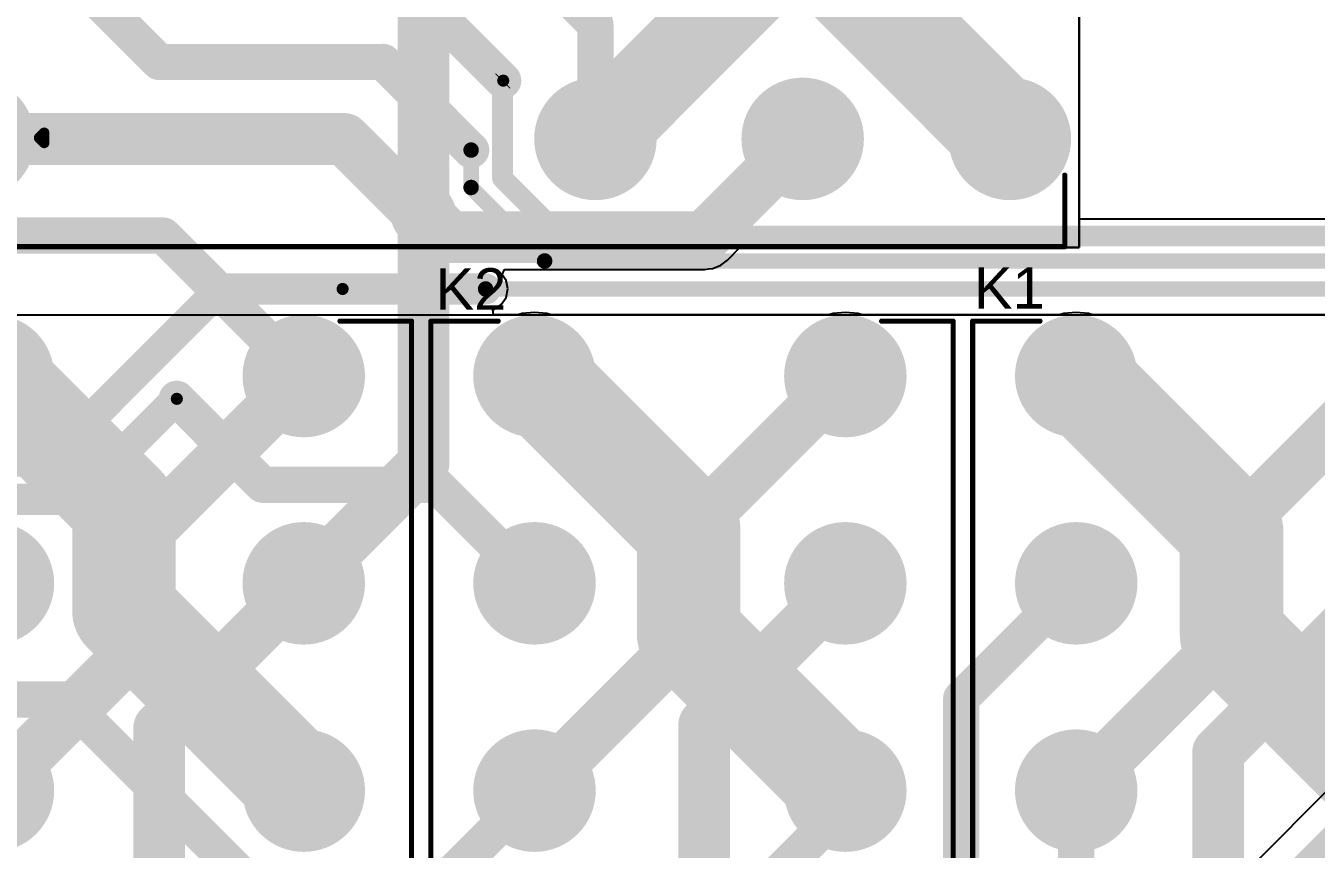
# Model space of a CAD drawing. Header units: millimetres. Extents: x 0 to 214, y 0 to 214.
# Drawn here: x 0.931 to 2.177, y 2.249 to 3.043 of the extents above; entities that cross this region are included whole.
import ezdxf

# ---------------------------------------------------------------- set-up
doc = ezdxf.new("R2010")
doc.units = ezdxf.units.MM
doc.header["$MEASUREMENT"] = 0
for name, color, linetype in [('BottomLayer', 5, 'Continuous'), ('BottomSolder', 6, 'Continuous'), ('MultiLayer', 9, 'Continuous'), ('PadHoleLayer', 156, 'Continuous'), ('TopLayer', 1, 'Continuous'), ('TopOverlay', 2, 'Continuous'), ('TopSolder', 216, 'Continuous'), ('ViaHoleLayer', 16, 'Continuous')]:
    doc.layers.add(name, color=color, linetype=linetype)
doc.styles.add('Arial', font='', dxfattribs={"height": 0.2})
doc.styles.get('Arial').set_extended_font_data('Arial')

# ---------------------------------------------------------------- blocks, each defined once
blk = doc.blocks.new('DIP_8_18')
at = {"layer": 'BottomLayer'}
h = blk.add_hatch(color=5, dxfattribs=at)
edge = h.paths.add_edge_path()
edge.add_arc((-0.15, 0.5), 0.05512, 0, 360)
h = blk.add_hatch(color=5, dxfattribs=at)
edge = h.paths.add_edge_path()
edge.add_arc((0.15, 0.5), 0.05512, 0, 360)
h = blk.add_hatch(color=5, dxfattribs=at)
edge = h.paths.add_edge_path()
edge.add_arc((-0.15, -0.1), 0.05512, 0, 360)
h = blk.add_hatch(color=5, dxfattribs=at)
edge = h.paths.add_edge_path()
edge.add_arc((0.15, -0.1), 0.05512, 0, 360)
h = blk.add_hatch(color=5, dxfattribs=at)
edge = h.paths.add_edge_path()
edge.add_arc((-0.15, -0.3), 0.05512, 0, 360)
h = blk.add_hatch(color=5, dxfattribs=at)
edge = h.paths.add_edge_path()
edge.add_arc((0.15, -0.3), 0.05512, 0, 360)
h = blk.add_hatch(color=5, dxfattribs=at)
edge = h.paths.add_edge_path()
edge.add_arc((-0.15, -0.5), 0.05512, 0, 360)
h = blk.add_hatch(color=5, dxfattribs=at)
edge = h.paths.add_edge_path()
edge.add_arc((0.15, -0.5), 0.05512, 0, 360)
at = {"layer": 'BottomSolder'}
h = blk.add_hatch(color=6, dxfattribs=at)
edge = h.paths.add_edge_path()
edge.add_arc((-0.15, 0.5), 0.05912, 0, 360)
h = blk.add_hatch(color=6, dxfattribs=at)
edge = h.paths.add_edge_path()
edge.add_arc((0.15, 0.5), 0.05912, 0, 360)
h = blk.add_hatch(color=6, dxfattribs=at)
edge = h.paths.add_edge_path()
edge.add_arc((-0.15, -0.1), 0.05912, 0, 360)
h = blk.add_hatch(color=6, dxfattribs=at)
edge = h.paths.add_edge_path()
edge.add_arc((0.15, -0.1), 0.05912, 0, 360)
h = blk.add_hatch(color=6, dxfattribs=at)
edge = h.paths.add_edge_path()
edge.add_arc((-0.15, -0.3), 0.05912, 0, 360)
h = blk.add_hatch(color=6, dxfattribs=at)
edge = h.paths.add_edge_path()
edge.add_arc((0.15, -0.3), 0.05912, 0, 360)
h = blk.add_hatch(color=6, dxfattribs=at)
edge = h.paths.add_edge_path()
edge.add_arc((-0.15, -0.5), 0.05912, 0, 360)
h = blk.add_hatch(color=6, dxfattribs=at)
edge = h.paths.add_edge_path()
edge.add_arc((0.15, -0.5), 0.05912, 0, 360)
at = {"layer": 'MultiLayer'}
h = blk.add_hatch(color=9, dxfattribs=at)
edge = h.paths.add_edge_path()
edge.add_arc((-0.15, 0.5), 0.05512, 0, 360)
h = blk.add_hatch(color=9, dxfattribs=at)
edge = h.paths.add_edge_path()
edge.add_arc((0.15, 0.5), 0.05512, 0, 360)
h = blk.add_hatch(color=9, dxfattribs=at)
edge = h.paths.add_edge_path()
edge.add_arc((-0.15, -0.1), 0.05512, 0, 360)
h = blk.add_hatch(color=9, dxfattribs=at)
edge = h.paths.add_edge_path()
edge.add_arc((0.15, -0.1), 0.05512, 0, 360)
h = blk.add_hatch(color=9, dxfattribs=at)
edge = h.paths.add_edge_path()
edge.add_arc((-0.15, -0.3), 0.05512, 0, 360)
h = blk.add_hatch(color=9, dxfattribs=at)
edge = h.paths.add_edge_path()
edge.add_arc((0.15, -0.3), 0.05512, 0, 360)
h = blk.add_hatch(color=9, dxfattribs=at)
edge = h.paths.add_edge_path()
edge.add_arc((-0.15, -0.5), 0.05512, 0, 360)
h = blk.add_hatch(color=9, dxfattribs=at)
edge = h.paths.add_edge_path()
edge.add_arc((0.15, -0.5), 0.05512, 0, 360)
at = {"layer": 'PadHoleLayer'}
h = blk.add_hatch(color=156, dxfattribs=at)
edge = h.paths.add_edge_path()
edge.add_arc((-0.15, 0.5), 0.0315, 0, 360)
h = blk.add_hatch(color=156, dxfattribs=at)
edge = h.paths.add_edge_path()
edge.add_arc((0.15, 0.5), 0.0315, 0, 360)
h = blk.add_hatch(color=156, dxfattribs=at)
edge = h.paths.add_edge_path()
edge.add_arc((-0.15, -0.1), 0.0315, 0, 360)
h = blk.add_hatch(color=156, dxfattribs=at)
edge = h.paths.add_edge_path()
edge.add_arc((0.15, -0.1), 0.0315, 0, 360)
h = blk.add_hatch(color=156, dxfattribs=at)
edge = h.paths.add_edge_path()
edge.add_arc((-0.15, -0.3), 0.0315, 0, 360)
h = blk.add_hatch(color=156, dxfattribs=at)
edge = h.paths.add_edge_path()
edge.add_arc((0.15, -0.3), 0.0315, 0, 360)
h = blk.add_hatch(color=156, dxfattribs=at)
edge = h.paths.add_edge_path()
edge.add_arc((-0.15, -0.5), 0.0315, 0, 360)
h = blk.add_hatch(color=156, dxfattribs=at)
edge = h.paths.add_edge_path()
edge.add_arc((0.15, -0.5), 0.0315, 0, 360)
at = {"layer": 'TopLayer'}
h = blk.add_hatch(color=1, dxfattribs=at)
edge = h.paths.add_edge_path()
edge.add_arc((-0.15, 0.5), 0.05512, 0, 360)
h = blk.add_hatch(color=1, dxfattribs=at)
edge = h.paths.add_edge_path()
edge.add_arc((0.15, 0.5), 0.05512, 0, 360)
h = blk.add_hatch(color=1, dxfattribs=at)
edge = h.paths.add_edge_path()
edge.add_arc((-0.15, -0.1), 0.05512, 0, 360)
h = blk.add_hatch(color=1, dxfattribs=at)
edge = h.paths.add_edge_path()
edge.add_arc((0.15, -0.1), 0.05512, 0, 360)
h = blk.add_hatch(color=1, dxfattribs=at)
edge = h.paths.add_edge_path()
edge.add_arc((-0.15, -0.3), 0.05512, 0, 360)
h = blk.add_hatch(color=1, dxfattribs=at)
edge = h.paths.add_edge_path()
edge.add_arc((0.15, -0.3), 0.05512, 0, 360)
h = blk.add_hatch(color=1, dxfattribs=at)
edge = h.paths.add_edge_path()
edge.add_arc((-0.15, -0.5), 0.05512, 0, 360)
h = blk.add_hatch(color=1, dxfattribs=at)
edge = h.paths.add_edge_path()
edge.add_arc((0.15, -0.5), 0.05512, 0, 360)
at = {"layer": 'TopSolder'}
h = blk.add_hatch(color=216, dxfattribs=at)
edge = h.paths.add_edge_path()
edge.add_arc((-0.15, 0.5), 0.05912, 0, 360)
h = blk.add_hatch(color=216, dxfattribs=at)
edge = h.paths.add_edge_path()
edge.add_arc((0.15, 0.5), 0.05912, 0, 360)
h = blk.add_hatch(color=216, dxfattribs=at)
edge = h.paths.add_edge_path()
edge.add_arc((-0.15, -0.1), 0.05912, 0, 360)
h = blk.add_hatch(color=216, dxfattribs=at)
edge = h.paths.add_edge_path()
edge.add_arc((0.15, -0.1), 0.05912, 0, 360)
h = blk.add_hatch(color=216, dxfattribs=at)
edge = h.paths.add_edge_path()
edge.add_arc((-0.15, -0.3), 0.05912, 0, 360)
h = blk.add_hatch(color=216, dxfattribs=at)
edge = h.paths.add_edge_path()
edge.add_arc((0.15, -0.3), 0.05912, 0, 360)
h = blk.add_hatch(color=216, dxfattribs=at)
edge = h.paths.add_edge_path()
edge.add_arc((-0.15, -0.5), 0.05912, 0, 360)
h = blk.add_hatch(color=216, dxfattribs=at)
edge = h.paths.add_edge_path()
edge.add_arc((0.15, -0.5), 0.05912, 0, 360)
at = {"layer": 'TopOverlay'}
for points, const_width in [([(-0.254, 0.593), (-0.254, -0.553)], 0.005), ([(-0.254, 0.593), (0.25, 0.593)], 0.005), ([(0.25, 0.593), (0.25, -0.553)], 0.005), ([(-0.157, 0.57), (-0.147, 0.57)], 0.01), ([(-0.157, 0.57), (-0.152, 0.565)], 0.01), ([(-0.147, 0.57), (-0.152, 0.565)], 0.01), ([(-0.219, 0.5), (-0.219, 0.49)], 0.01), ([(-0.219, 0.5), (-0.214, 0.495)], 0.01), ([(-0.214, 0.495), (-0.219, 0.49)], 0.01), ([(-0.081, 0.503), (-0.086, 0.498)], 0.01), ([(-0.086, 0.498), (-0.081, 0.493)], 0.01), ([(-0.081, 0.503), (-0.081, 0.493)], 0.01), ([(-0.149, 0.437), (-0.154, 0.432)], 0.01), ([(-0.154, 0.432), (-0.144, 0.432)], 0.01), ([(-0.149, 0.437), (-0.144, 0.432)], 0.01), ([(-0.254, -0.553), (-0.185, -0.553)], 0.005), ([(0.185, -0.553), (0.25, -0.553)], 0.005)]:
    blk.add_lwpolyline(points, dxfattribs=dict(at, const_width=const_width))
for points, const_width in [([(-0.25525, 0.593, 1), (-0.25275, 0.593, 1)], 0.0025), ([(-0.25525, 0.593, 1), (-0.25275, 0.593, 1)], 0.0025), ([(0.24875, 0.593, 1), (0.25125, 0.593, 1)], 0.0025), ([(0.24875, 0.593, 1), (0.25125, 0.593, 1)], 0.0025), ([(-0.1595, 0.57, 1), (-0.1545, 0.57, 1)], 0.005), ([(-0.1595, 0.57, 1), (-0.1545, 0.57, 1)], 0.005), ([(-0.1495, 0.57, 1), (-0.1445, 0.57, 1)], 0.005), ([(-0.1495, 0.57, 1), (-0.1445, 0.57, 1)], 0.005), ([(-0.1545, 0.565, 1), (-0.1495, 0.565, 1)], 0.005), ([(-0.1545, 0.565, 1), (-0.1495, 0.565, 1)], 0.005), ([(-0.2215, 0.5, 1), (-0.2165, 0.5, 1)], 0.005), ([(-0.2215, 0.5, 1), (-0.2165, 0.5, 1)], 0.005), ([(-0.2165, 0.495, 1), (-0.2115, 0.495, 1)], 0.005), ([(-0.2165, 0.495, 1), (-0.2115, 0.495, 1)], 0.005), ([(-0.0885, 0.498, 1), (-0.0835, 0.498, 1)], 0.005), ([(-0.0885, 0.498, 1), (-0.0835, 0.498, 1)], 0.005), ([(-0.0835, 0.503, 1), (-0.0785, 0.503, 1)], 0.005), ([(-0.0835, 0.503, 1), (-0.0785, 0.503, 1)], 0.005), ([(-0.2215, 0.49, 1), (-0.2165, 0.49, 1)], 0.005), ([(-0.2215, 0.49, 1), (-0.2165, 0.49, 1)], 0.005), ([(-0.0835, 0.493, 1), (-0.0785, 0.493, 1)], 0.005), ([(-0.0835, 0.493, 1), (-0.0785, 0.493, 1)], 0.005), ([(-0.1565, 0.432, 1), (-0.1515, 0.432, 1)], 0.005), ([(-0.1565, 0.432, 1), (-0.1515, 0.432, 1)], 0.005), ([(-0.1515, 0.437, 1), (-0.1465, 0.437, 1)], 0.005), ([(-0.1515, 0.437, 1), (-0.1465, 0.437, 1)], 0.005), ([(-0.1465, 0.432, 1), (-0.1415, 0.432, 1)], 0.005), ([(-0.1465, 0.432, 1), (-0.1415, 0.432, 1)], 0.005), ([(-0.25525, -0.553, 1), (-0.25275, -0.553, 1)], 0.0025), ([(-0.25525, -0.553, 1), (-0.25275, -0.553, 1)], 0.0025), ([(-0.18625, -0.553, 1), (-0.18375, -0.553, 1)], 0.0025), ([(0.18375, -0.553, 1), (0.18625, -0.553, 1)], 0.0025), ([(0.24875, -0.553, 1), (0.25125, -0.553, 1)], 0.0025), ([(0.24875, -0.553, 1), (0.25125, -0.553, 1)], 0.0025)]:
    blk.add_lwpolyline(points, format="xyb", close=True, dxfattribs=dict(at, const_width=const_width))
blk = doc.blocks.new('DIP_8_85')
at = {"layer": 'BottomLayer'}
h = blk.add_hatch(color=5, dxfattribs=at)
edge = h.paths.add_edge_path()
edge.add_arc((-0.15, -0.1), 0.05512, 0, 360)
h = blk.add_hatch(color=5, dxfattribs=at)
edge = h.paths.add_edge_path()
edge.add_arc((0.15, -0.1), 0.05512, 0, 360)
h = blk.add_hatch(color=5, dxfattribs=at)
edge = h.paths.add_edge_path()
edge.add_arc((-0.15, -0.3), 0.05512, 0, 360)
h = blk.add_hatch(color=5, dxfattribs=at)
edge = h.paths.add_edge_path()
edge.add_arc((0.15, -0.3), 0.05512, 0, 360)
h = blk.add_hatch(color=5, dxfattribs=at)
edge = h.paths.add_edge_path()
edge.add_arc((-0.15, -0.5), 0.05512, 0, 360)
h = blk.add_hatch(color=5, dxfattribs=at)
edge = h.paths.add_edge_path()
edge.add_arc((0.15, -0.5), 0.05512, 0, 360)
at = {"layer": 'BottomSolder'}
h = blk.add_hatch(color=6, dxfattribs=at)
edge = h.paths.add_edge_path()
edge.add_arc((-0.15, -0.1), 0.05912, 0, 360)
h = blk.add_hatch(color=6, dxfattribs=at)
edge = h.paths.add_edge_path()
edge.add_arc((0.15, -0.1), 0.05912, 0, 360)
h = blk.add_hatch(color=6, dxfattribs=at)
edge = h.paths.add_edge_path()
edge.add_arc((-0.15, -0.3), 0.05912, 0, 360)
h = blk.add_hatch(color=6, dxfattribs=at)
edge = h.paths.add_edge_path()
edge.add_arc((0.15, -0.3), 0.05912, 0, 360)
h = blk.add_hatch(color=6, dxfattribs=at)
edge = h.paths.add_edge_path()
edge.add_arc((-0.15, -0.5), 0.05912, 0, 360)
h = blk.add_hatch(color=6, dxfattribs=at)
edge = h.paths.add_edge_path()
edge.add_arc((0.15, -0.5), 0.05912, 0, 360)
at = {"layer": 'MultiLayer'}
h = blk.add_hatch(color=9, dxfattribs=at)
edge = h.paths.add_edge_path()
edge.add_arc((-0.15, -0.1), 0.05512, 0, 360)
h = blk.add_hatch(color=9, dxfattribs=at)
edge = h.paths.add_edge_path()
edge.add_arc((0.15, -0.1), 0.05512, 0, 360)
h = blk.add_hatch(color=9, dxfattribs=at)
edge = h.paths.add_edge_path()
edge.add_arc((-0.15, -0.3), 0.05512, 0, 360)
h = blk.add_hatch(color=9, dxfattribs=at)
edge = h.paths.add_edge_path()
edge.add_arc((0.15, -0.3), 0.05512, 0, 360)
h = blk.add_hatch(color=9, dxfattribs=at)
edge = h.paths.add_edge_path()
edge.add_arc((-0.15, -0.5), 0.05512, 0, 360)
h = blk.add_hatch(color=9, dxfattribs=at)
edge = h.paths.add_edge_path()
edge.add_arc((0.15, -0.5), 0.05512, 0, 360)
at = {"layer": 'PadHoleLayer'}
h = blk.add_hatch(color=156, dxfattribs=at)
edge = h.paths.add_edge_path()
edge.add_arc((-0.15, -0.1), 0.0315, 0, 360)
h = blk.add_hatch(color=156, dxfattribs=at)
edge = h.paths.add_edge_path()
edge.add_arc((-0.15, -0.3), 0.0315, 0, 360)
h = blk.add_hatch(color=156, dxfattribs=at)
edge = h.paths.add_edge_path()
edge.add_arc((-0.15, -0.5), 0.0315, 0, 360)
at = {"layer": 'TopLayer'}
h = blk.add_hatch(color=1, dxfattribs=at)
edge = h.paths.add_edge_path()
edge.add_arc((-0.15, -0.1), 0.05512, 0, 360)
h = blk.add_hatch(color=1, dxfattribs=at)
edge = h.paths.add_edge_path()
edge.add_arc((0.15, -0.1), 0.05512, 0, 360)
h = blk.add_hatch(color=1, dxfattribs=at)
edge = h.paths.add_edge_path()
edge.add_arc((-0.15, -0.3), 0.05512, 0, 360)
h = blk.add_hatch(color=1, dxfattribs=at)
edge = h.paths.add_edge_path()
edge.add_arc((0.15, -0.3), 0.05512, 0, 360)
h = blk.add_hatch(color=1, dxfattribs=at)
edge = h.paths.add_edge_path()
edge.add_arc((-0.15, -0.5), 0.05512, 0, 360)
h = blk.add_hatch(color=1, dxfattribs=at)
edge = h.paths.add_edge_path()
edge.add_arc((0.15, -0.5), 0.05512, 0, 360)
at = {"layer": 'TopSolder'}
h = blk.add_hatch(color=216, dxfattribs=at)
edge = h.paths.add_edge_path()
edge.add_arc((-0.15, -0.1), 0.05912, 0, 360)
h = blk.add_hatch(color=216, dxfattribs=at)
edge = h.paths.add_edge_path()
edge.add_arc((0.15, -0.1), 0.05912, 0, 360)
h = blk.add_hatch(color=216, dxfattribs=at)
edge = h.paths.add_edge_path()
edge.add_arc((-0.15, -0.3), 0.05912, 0, 360)
h = blk.add_hatch(color=216, dxfattribs=at)
edge = h.paths.add_edge_path()
edge.add_arc((0.15, -0.3), 0.05912, 0, 360)
h = blk.add_hatch(color=216, dxfattribs=at)
edge = h.paths.add_edge_path()
edge.add_arc((-0.15, -0.5), 0.05912, 0, 360)
h = blk.add_hatch(color=216, dxfattribs=at)
edge = h.paths.add_edge_path()
edge.add_arc((0.15, -0.5), 0.05912, 0, 360)
at = {"layer": 'TopOverlay', "const_width": 0.005}
for points in [[(-0.254, 0.593), (-0.254, -0.553)], [(-0.185, -0.553), (-0.254, -0.553)]]:
    blk.add_lwpolyline(points, dxfattribs=at)
at = {"layer": 'TopOverlay', "const_width": 0.0025}
for points in [[(-0.25525, -0.553, 1), (-0.25275, -0.553, 1)], [(-0.25525, -0.553, 1), (-0.25275, -0.553, 1)], [(-0.18625, -0.553, 1), (-0.18375, -0.553, 1)]]:
    blk.add_lwpolyline(points, format="xyb", close=True, dxfattribs=at)
blk = doc.blocks.new('DIP_8_86')
at = {"layer": 'BottomLayer'}
h = blk.add_hatch(color=5, dxfattribs=at)
edge = h.paths.add_edge_path()
edge.add_arc((-0.15, -0.1), 0.05512, 0, 360)
h = blk.add_hatch(color=5, dxfattribs=at)
edge = h.paths.add_edge_path()
edge.add_arc((0.15, -0.1), 0.05512, 0, 360)
h = blk.add_hatch(color=5, dxfattribs=at)
edge = h.paths.add_edge_path()
edge.add_arc((-0.15, -0.3), 0.05512, 0, 360)
h = blk.add_hatch(color=5, dxfattribs=at)
edge = h.paths.add_edge_path()
edge.add_arc((0.15, -0.3), 0.05512, 0, 360)
h = blk.add_hatch(color=5, dxfattribs=at)
edge = h.paths.add_edge_path()
edge.add_arc((-0.15, -0.5), 0.05512, 0, 360)
h = blk.add_hatch(color=5, dxfattribs=at)
edge = h.paths.add_edge_path()
edge.add_arc((0.15, -0.5), 0.05512, 0, 360)
at = {"layer": 'BottomSolder'}
h = blk.add_hatch(color=6, dxfattribs=at)
edge = h.paths.add_edge_path()
edge.add_arc((-0.15, -0.1), 0.05912, 0, 360)
h = blk.add_hatch(color=6, dxfattribs=at)
edge = h.paths.add_edge_path()
edge.add_arc((0.15, -0.1), 0.05912, 0, 360)
h = blk.add_hatch(color=6, dxfattribs=at)
edge = h.paths.add_edge_path()
edge.add_arc((-0.15, -0.3), 0.05912, 0, 360)
h = blk.add_hatch(color=6, dxfattribs=at)
edge = h.paths.add_edge_path()
edge.add_arc((0.15, -0.3), 0.05912, 0, 360)
h = blk.add_hatch(color=6, dxfattribs=at)
edge = h.paths.add_edge_path()
edge.add_arc((-0.15, -0.5), 0.05912, 0, 360)
h = blk.add_hatch(color=6, dxfattribs=at)
edge = h.paths.add_edge_path()
edge.add_arc((0.15, -0.5), 0.05912, 0, 360)
at = {"layer": 'MultiLayer'}
h = blk.add_hatch(color=9, dxfattribs=at)
edge = h.paths.add_edge_path()
edge.add_arc((-0.15, -0.1), 0.05512, 0, 360)
h = blk.add_hatch(color=9, dxfattribs=at)
edge = h.paths.add_edge_path()
edge.add_arc((0.15, -0.1), 0.05512, 0, 360)
h = blk.add_hatch(color=9, dxfattribs=at)
edge = h.paths.add_edge_path()
edge.add_arc((-0.15, -0.3), 0.05512, 0, 360)
h = blk.add_hatch(color=9, dxfattribs=at)
edge = h.paths.add_edge_path()
edge.add_arc((0.15, -0.3), 0.05512, 0, 360)
h = blk.add_hatch(color=9, dxfattribs=at)
edge = h.paths.add_edge_path()
edge.add_arc((-0.15, -0.5), 0.05512, 0, 360)
h = blk.add_hatch(color=9, dxfattribs=at)
edge = h.paths.add_edge_path()
edge.add_arc((0.15, -0.5), 0.05512, 0, 360)
at = {"layer": 'PadHoleLayer'}
h = blk.add_hatch(color=156, dxfattribs=at)
edge = h.paths.add_edge_path()
edge.add_arc((-0.15, -0.1), 0.0315, 0, 360)
h = blk.add_hatch(color=156, dxfattribs=at)
edge = h.paths.add_edge_path()
edge.add_arc((0.15, -0.1), 0.0315, 0, 360)
h = blk.add_hatch(color=156, dxfattribs=at)
edge = h.paths.add_edge_path()
edge.add_arc((-0.15, -0.3), 0.0315, 0, 360)
h = blk.add_hatch(color=156, dxfattribs=at)
edge = h.paths.add_edge_path()
edge.add_arc((0.15, -0.3), 0.0315, 0, 360)
h = blk.add_hatch(color=156, dxfattribs=at)
edge = h.paths.add_edge_path()
edge.add_arc((-0.15, -0.5), 0.0315, 0, 360)
h = blk.add_hatch(color=156, dxfattribs=at)
edge = h.paths.add_edge_path()
edge.add_arc((0.15, -0.5), 0.0315, 0, 360)
at = {"layer": 'TopLayer'}
h = blk.add_hatch(color=1, dxfattribs=at)
edge = h.paths.add_edge_path()
edge.add_arc((-0.15, -0.1), 0.05512, 0, 360)
h = blk.add_hatch(color=1, dxfattribs=at)
edge = h.paths.add_edge_path()
edge.add_arc((0.15, -0.1), 0.05512, 0, 360)
h = blk.add_hatch(color=1, dxfattribs=at)
edge = h.paths.add_edge_path()
edge.add_arc((-0.15, -0.3), 0.05512, 0, 360)
h = blk.add_hatch(color=1, dxfattribs=at)
edge = h.paths.add_edge_path()
edge.add_arc((0.15, -0.3), 0.05512, 0, 360)
h = blk.add_hatch(color=1, dxfattribs=at)
edge = h.paths.add_edge_path()
edge.add_arc((-0.15, -0.5), 0.05512, 0, 360)
h = blk.add_hatch(color=1, dxfattribs=at)
edge = h.paths.add_edge_path()
edge.add_arc((0.15, -0.5), 0.05512, 0, 360)
at = {"layer": 'TopSolder'}
h = blk.add_hatch(color=216, dxfattribs=at)
edge = h.paths.add_edge_path()
edge.add_arc((-0.15, -0.1), 0.05912, 0, 360)
h = blk.add_hatch(color=216, dxfattribs=at)
edge = h.paths.add_edge_path()
edge.add_arc((0.15, -0.1), 0.05912, 0, 360)
h = blk.add_hatch(color=216, dxfattribs=at)
edge = h.paths.add_edge_path()
edge.add_arc((-0.15, -0.3), 0.05912, 0, 360)
h = blk.add_hatch(color=216, dxfattribs=at)
edge = h.paths.add_edge_path()
edge.add_arc((0.15, -0.3), 0.05912, 0, 360)
h = blk.add_hatch(color=216, dxfattribs=at)
edge = h.paths.add_edge_path()
edge.add_arc((-0.15, -0.5), 0.05912, 0, 360)
h = blk.add_hatch(color=216, dxfattribs=at)
edge = h.paths.add_edge_path()
edge.add_arc((0.15, -0.5), 0.05912, 0, 360)
at = {"layer": 'TopOverlay', "const_width": 0.005}
for points in [[(-0.254, 0.593), (-0.254, -0.553)], [(0.25, 0.593), (0.25, -0.553)], [(-0.185, -0.553), (-0.254, -0.553)], [(0.25, -0.553), (0.185, -0.553)]]:
    blk.add_lwpolyline(points, dxfattribs=at)
at = {"layer": 'TopOverlay', "const_width": 0.0025}
for points in [[(-0.25525, -0.553, 1), (-0.25275, -0.553, 1)], [(-0.25525, -0.553, 1), (-0.25275, -0.553, 1)], [(-0.18625, -0.553, 1), (-0.18375, -0.553, 1)], [(0.18375, -0.553, 1), (0.18625, -0.553, 1)], [(0.24875, -0.553, 1), (0.25125, -0.553, 1)], [(0.24875, -0.553, 1), (0.25125, -0.553, 1)]]:
    blk.add_lwpolyline(points, format="xyb", close=True, dxfattribs=at)
blk = doc.blocks.new('DIP_8_87')
at = {"layer": 'BottomLayer'}
h = blk.add_hatch(color=5, dxfattribs=at)
edge = h.paths.add_edge_path()
edge.add_arc((0.15, -0.1), 0.05512, 0, 360)
h = blk.add_hatch(color=5, dxfattribs=at)
edge = h.paths.add_edge_path()
edge.add_arc((0.15, -0.3), 0.05512, 0, 360)
h = blk.add_hatch(color=5, dxfattribs=at)
edge = h.paths.add_edge_path()
edge.add_arc((0.15, -0.5), 0.05512, 0, 360)
at = {"layer": 'BottomSolder'}
h = blk.add_hatch(color=6, dxfattribs=at)
edge = h.paths.add_edge_path()
edge.add_arc((0.15, -0.1), 0.05912, 0, 360)
h = blk.add_hatch(color=6, dxfattribs=at)
edge = h.paths.add_edge_path()
edge.add_arc((0.15, -0.3), 0.05912, 0, 360)
h = blk.add_hatch(color=6, dxfattribs=at)
edge = h.paths.add_edge_path()
edge.add_arc((0.15, -0.5), 0.05912, 0, 360)
at = {"layer": 'MultiLayer'}
h = blk.add_hatch(color=9, dxfattribs=at)
edge = h.paths.add_edge_path()
edge.add_arc((0.15, -0.1), 0.05512, 0, 360)
h = blk.add_hatch(color=9, dxfattribs=at)
edge = h.paths.add_edge_path()
edge.add_arc((0.15, -0.3), 0.05512, 0, 360)
h = blk.add_hatch(color=9, dxfattribs=at)
edge = h.paths.add_edge_path()
edge.add_arc((0.15, -0.5), 0.05512, 0, 360)
at = {"layer": 'PadHoleLayer'}
h = blk.add_hatch(color=156, dxfattribs=at)
edge = h.paths.add_edge_path()
edge.add_arc((0.15, -0.1), 0.0315, 0, 360)
h = blk.add_hatch(color=156, dxfattribs=at)
edge = h.paths.add_edge_path()
edge.add_arc((0.15, -0.3), 0.0315, 0, 360)
h = blk.add_hatch(color=156, dxfattribs=at)
edge = h.paths.add_edge_path()
edge.add_arc((0.15, -0.5), 0.0315, 0, 360)
at = {"layer": 'TopLayer'}
h = blk.add_hatch(color=1, dxfattribs=at)
edge = h.paths.add_edge_path()
edge.add_arc((0.15, -0.1), 0.05512, 0, 360)
h = blk.add_hatch(color=1, dxfattribs=at)
edge = h.paths.add_edge_path()
edge.add_arc((0.15, -0.3), 0.05512, 0, 360)
h = blk.add_hatch(color=1, dxfattribs=at)
edge = h.paths.add_edge_path()
edge.add_arc((0.15, -0.5), 0.05512, 0, 360)
at = {"layer": 'TopSolder'}
h = blk.add_hatch(color=216, dxfattribs=at)
edge = h.paths.add_edge_path()
edge.add_arc((0.15, -0.1), 0.05912, 0, 360)
h = blk.add_hatch(color=216, dxfattribs=at)
edge = h.paths.add_edge_path()
edge.add_arc((0.15, -0.3), 0.05912, 0, 360)
h = blk.add_hatch(color=216, dxfattribs=at)
edge = h.paths.add_edge_path()
edge.add_arc((0.15, -0.5), 0.05912, 0, 360)
at = {"layer": 'TopOverlay', "const_width": 0.005}
for points in [[(0.25, 0.593), (0.25, -0.553)], [(0.25, -0.553), (0.185, -0.553)]]:
    blk.add_lwpolyline(points, dxfattribs=at)
at = {"layer": 'TopOverlay', "const_width": 0.0025}
for points in [[(0.18375, -0.553, 1), (0.18625, -0.553, 1)], [(0.24875, -0.553, 1), (0.25125, -0.553, 1)], [(0.24875, -0.553, 1), (0.25125, -0.553, 1)]]:
    blk.add_lwpolyline(points, format="xyb", close=True, dxfattribs=at)

msp = doc.modelspace()

# ---------------------------------------------------------------- hatches: boundary and pattern name
at = {"layer": 'BottomLayer'}
h = msp.add_hatch(color=5, dxfattribs=at)
edge = h.paths.add_edge_path()
edge.add_arc((1.392, 2.99), 0.0118, 0, 360)
h = msp.add_hatch(color=5, dxfattribs=at)
edge = h.paths.add_edge_path()
edge.add_arc((1.361, 2.923), 0.0118, 0, 360)
h = msp.add_hatch(color=5, dxfattribs=at)
edge = h.paths.add_edge_path()
edge.add_arc((1.315, 2.861), 0.0315, 0, 360)
h = msp.add_hatch(color=5, dxfattribs=at)
edge = h.paths.add_edge_path()
edge.add_arc((1.237, 2.789), 0.0118, 0, 360)
h = msp.add_hatch(color=5, dxfattribs=at)
edge = h.paths.add_edge_path()
edge.add_arc((1.375, 2.789), 0.0118, 0, 360)
h = msp.add_hatch(color=5, dxfattribs=at)
edge = h.paths.add_edge_path()
edge.add_arc((1.077, 2.683), 0.0118, 0, 360)
at = {"layer": 'BottomSolder'}
h = msp.add_hatch(color=6, dxfattribs=at)
edge = h.paths.add_edge_path()
edge.add_arc((1.392, 2.99), 0.00591, 0, 360)
h = msp.add_hatch(color=6, dxfattribs=at)
edge = h.paths.add_edge_path()
edge.add_arc((1.361, 2.923), 0.00591, 0, 360)
h = msp.add_hatch(color=6, dxfattribs=at)
edge = h.paths.add_edge_path()
edge.add_arc((1.315, 2.861), 0.0157, 0, 360)
h = msp.add_hatch(color=6, dxfattribs=at)
edge = h.paths.add_edge_path()
edge.add_arc((1.237, 2.789), 0.00591, 0, 360)
h = msp.add_hatch(color=6, dxfattribs=at)
edge = h.paths.add_edge_path()
edge.add_arc((1.375, 2.789), 0.00591, 0, 360)
h = msp.add_hatch(color=6, dxfattribs=at)
edge = h.paths.add_edge_path()
edge.add_arc((1.077, 2.683), 0.00591, 0, 360)
at = {"layer": 'TopLayer'}
h = msp.add_hatch(color=1, dxfattribs=at)
edge = h.paths.add_edge_path()
edge.add_arc((1.392, 2.99), 0.0118, 0, 360)
h = msp.add_hatch(color=1, dxfattribs=at)
edge = h.paths.add_edge_path()
edge.add_arc((1.361, 2.923), 0.0118, 0, 360)
h = msp.add_hatch(color=1, dxfattribs=at)
edge = h.paths.add_edge_path()
edge.add_arc((1.315, 2.861), 0.0315, 0, 360)
h = msp.add_hatch(color=1, dxfattribs=at)
edge = h.paths.add_edge_path()
edge.add_arc((1.237, 2.789), 0.0118, 0, 360)
h = msp.add_hatch(color=1, dxfattribs=at)
edge = h.paths.add_edge_path()
edge.add_arc((1.375, 2.789), 0.0118, 0, 360)
h = msp.add_hatch(color=1, dxfattribs=at)
edge = h.paths.add_edge_path()
edge.add_arc((1.077, 2.683), 0.0118, 0, 360)
at = {"layer": 'TopSolder'}
h = msp.add_hatch(color=216, dxfattribs=at)
edge = h.paths.add_edge_path()
edge.add_arc((1.392, 2.99), 0.00591, 0, 360)
h = msp.add_hatch(color=216, dxfattribs=at)
edge = h.paths.add_edge_path()
edge.add_arc((1.361, 2.923), 0.00591, 0, 360)
h = msp.add_hatch(color=216, dxfattribs=at)
edge = h.paths.add_edge_path()
edge.add_arc((1.315, 2.861), 0.0157, 0, 360)
h = msp.add_hatch(color=216, dxfattribs=at)
edge = h.paths.add_edge_path()
edge.add_arc((1.237, 2.789), 0.00591, 0, 360)
h = msp.add_hatch(color=216, dxfattribs=at)
edge = h.paths.add_edge_path()
edge.add_arc((1.375, 2.789), 0.00591, 0, 360)
h = msp.add_hatch(color=216, dxfattribs=at)
edge = h.paths.add_edge_path()
edge.add_arc((1.077, 2.683), 0.00591, 0, 360)
at = {"layer": 'ViaHoleLayer'}
h = msp.add_hatch(color=16, dxfattribs=at)
edge = h.paths.add_edge_path()
edge.add_arc((1.392, 2.99), 0.00591, 0, 360)
h = msp.add_hatch(color=16, dxfattribs=at)
edge = h.paths.add_edge_path()
edge.add_arc((1.361, 2.923), 0.00591, 0, 360)
h = msp.add_hatch(color=16, dxfattribs=at)
edge = h.paths.add_edge_path()
edge.add_arc((1.315, 2.861), 0.0157, 0, 360)
h = msp.add_hatch(color=16, dxfattribs=at)
edge = h.paths.add_edge_path()
edge.add_arc((1.237, 2.789), 0.00591, 0, 360)
h = msp.add_hatch(color=16, dxfattribs=at)
edge = h.paths.add_edge_path()
edge.add_arc((1.375, 2.789), 0.00591, 0, 360)
h = msp.add_hatch(color=16, dxfattribs=at)
edge = h.paths.add_edge_path()
edge.add_arc((1.077, 2.683), 0.00591, 0, 360)

# ---------------------------------------------------------------- linework, layer by layer
at = {"layer": 'BottomLayer'}
for p, q in [((1.948, 3.859), (1.948, 2.829)), ((1.948, 2.8563), (1.948, 3.8497)), ((2.5912, 2.8563), (1.948, 2.8563)), ((1.948, 2.829), (0.78, 2.829)), ((0.792, 2.764), (2.344, 2.764))]:
    msp.add_line(p, q, dxfattribs=at)
for points, const_width in [([(1.209, 3.316), (1.481, 3.044)], 0.035), ([(1.481, 2.9337), (1.6402, 3.093)], 0.085), ([(1.315, 2.861), (1.315, 3.091)], 0.05), ([(1.481, 2.9337), (1.481, 3.044)], 0.035), ([(1.3913, 2.9893), (1.392, 2.99)], 0.02), ([(1.3913, 2.8959), (1.3913, 2.9893)], 0.02), ([(1.361, 2.8869), (1.361, 2.923)], 0.015), ([(1.3913, 2.8959), (1.4472, 2.84)], 0.02), ([(1.361, 2.8869), (1.4319, 2.816)], 0.015), ([(1.315, 2.6205), (1.315, 2.861)], 0.05), ([(1.4472, 2.84), (2.598, 2.84)], 0.02), ([(1.4319, 2.816), (2.613, 2.816)], 0.015), ([(0.953, 2.623), (1.119, 2.789)], 0.03), ([(1.119, 2.789), (1.237, 2.789)], 0.03), ([(1.375, 2.789), (2.6167, 2.789)], 0.015), ([(1.049, 2.5545), (1.1995, 2.705)], 0.05), ([(1.571, 2.5537), (1.7223, 2.705)], 0.05), ([(2.108, 2.568), (2.245, 2.705)], 0.05), ([(0.98, 2.586), (1.077, 2.683)], 0.03), ([(1.1995, 2.505), (1.315, 2.6205)], 0.05), ([(0.86, 2.623), (0.953, 2.623)], 0.03), ([(0.788, 2.586), (0.98, 2.586)], 0.03), ([(2.108, 2.468), (2.108, 2.568)], 0.05), ([(1.049, 2.4545), (1.049, 2.5545)], 0.05), ([(1.571, 2.4537), (1.571, 2.5537)], 0.05), ([(1.06, 2.3655), (1.1995, 2.505)], 0.05), ([(1.586, 2.3687), (1.7223, 2.505)], 0.05), ([(2.082, 2.342), (2.245, 2.505)], 0.05), ([(1.945, 2.305), (2.108, 2.468)], 0.05), ([(0.8995, 2.305), (1.049, 2.4545)], 0.05), ([(1.4223, 2.305), (1.571, 2.4537)], 0.05), ([(1.586, 2.217), (1.586, 2.3687)], 0.05), ([(1.06, 2.208), (1.06, 2.3655)], 0.05), ([(2.082, 2.213), (2.082, 2.342)], 0.05)]:
    msp.add_lwpolyline(points, dxfattribs=dict(at, const_width=const_width))
for points, const_width in [([(1.4723, 3.044, 1), (1.4897, 3.044, 1)], 0.0175), ([(1.4723, 3.044, 1), (1.4897, 3.044, 1)], 0.0175), ([(1.3863, 2.9893, 1), (1.3963, 2.9893, 1)], 0.01), ([(1.3863, 2.9893, 1), (1.3963, 2.9893, 1)], 0.01), ([(1.387, 2.99, 1), (1.397, 2.99, 1)], 0.01), ([(1.4598, 2.9337, 1), (1.5023, 2.9337, 1)], 0.0425), ([(1.4723, 2.9337, 1), (1.4897, 2.9337, 1)], 0.0175), ([(1.3573, 2.923, 1), (1.3647, 2.923, 1)], 0.0075), ([(1.3863, 2.8959, 1), (1.3963, 2.8959, 1)], 0.01), ([(1.3863, 2.8959, 1), (1.3963, 2.8959, 1)], 0.01), ([(1.3573, 2.8869, 1), (1.3647, 2.8869, 1)], 0.0075), ([(1.3573, 2.8869, 1), (1.3647, 2.8869, 1)], 0.0075), ([(1.3025, 2.861, 1), (1.3275, 2.861, 1)], 0.025), ([(1.3025, 2.861, 1), (1.3275, 2.861, 1)], 0.025), ([(1.4422, 2.84, 1), (1.4522, 2.84, 1)], 0.01), ([(1.4422, 2.84, 1), (1.4522, 2.84, 1)], 0.01), ([(1.4282, 2.816, 1), (1.4357, 2.816, 1)], 0.0075), ([(1.4282, 2.816, 1), (1.4357, 2.816, 1)], 0.0075), ([(1.1115, 2.789, 1), (1.1265, 2.789, 1)], 0.015), ([(1.1115, 2.789, 1), (1.1265, 2.789, 1)], 0.015), ([(1.2295, 2.789, 1), (1.2445, 2.789, 1)], 0.015), ([(1.3713, 2.789, 1), (1.3787, 2.789, 1)], 0.0075), ([(1.187, 2.705, 1), (1.212, 2.705, 1)], 0.025), ([(1.7098, 2.705, 1), (1.7348, 2.705, 1)], 0.025), ([(1.0695, 2.683, 1), (1.0845, 2.683, 1)], 0.015), ([(1.3025, 2.6205, 1), (1.3275, 2.6205, 1)], 0.025), ([(1.3025, 2.6205, 1), (1.3275, 2.6205, 1)], 0.025), ([(0.9455, 2.623, 1), (0.9605, 2.623, 1)], 0.015), ([(0.9455, 2.623, 1), (0.9605, 2.623, 1)], 0.015), ([(0.9725, 2.586, 1), (0.9875, 2.586, 1)], 0.015), ([(0.9725, 2.586, 1), (0.9875, 2.586, 1)], 0.015), ([(2.0955, 2.568, 1), (2.1205, 2.568, 1)], 0.025), ([(2.0955, 2.568, 1), (2.1205, 2.568, 1)], 0.025), ([(1.0365, 2.5545, 1), (1.0615, 2.5545, 1)], 0.025), ([(1.0365, 2.5545, 1), (1.0615, 2.5545, 1)], 0.025), ([(1.5585, 2.5537, 1), (1.5835, 2.5537, 1)], 0.025), ([(1.5585, 2.5537, 1), (1.5835, 2.5537, 1)], 0.025), ([(1.187, 2.505, 1), (1.212, 2.505, 1)], 0.025), ([(1.187, 2.505, 1), (1.212, 2.505, 1)], 0.025), ([(1.7098, 2.505, 1), (1.7348, 2.505, 1)], 0.025), ([(2.0955, 2.468, 1), (2.1205, 2.468, 1)], 0.025), ([(2.0955, 2.468, 1), (2.1205, 2.468, 1)], 0.025), ([(1.0365, 2.4545, 1), (1.0615, 2.4545, 1)], 0.025), ([(1.0365, 2.4545, 1), (1.0615, 2.4545, 1)], 0.025), ([(1.5585, 2.4537, 1), (1.5835, 2.4537, 1)], 0.025), ([(1.5585, 2.4537, 1), (1.5835, 2.4537, 1)], 0.025), ([(1.5735, 2.3687, 1), (1.5985, 2.3687, 1)], 0.025), ([(1.5735, 2.3687, 1), (1.5985, 2.3687, 1)], 0.025), ([(1.0475, 2.3655, 1), (1.0725, 2.3655, 1)], 0.025), ([(1.0475, 2.3655, 1), (1.0725, 2.3655, 1)], 0.025), ([(2.0695, 2.342, 1), (2.0945, 2.342, 1)], 0.025), ([(2.0695, 2.342, 1), (2.0945, 2.342, 1)], 0.025), ([(1.4098, 2.305, 1), (1.4347, 2.305, 1)], 0.025), ([(1.9325, 2.305, 1), (1.9575, 2.305, 1)], 0.025)]:
    msp.add_lwpolyline(points, format="xyb", close=True, dxfattribs=dict(at, const_width=const_width))
at = {"layer": 'BottomSolder'}
msp.add_line((0.0145, 0.1343), (214.0602, 213.9865), dxfattribs=at)
at = {"layer": 'TopLayer'}
for p, q in [((1.948, 3.859), (1.948, 2.829)), ((1.948, 2.829), (1.948, 3.859)), ((1.948, 2.829), (0.78, 2.829)), ((1.6084, 2.8169), (1.6205, 2.829)), ((1.6205, 2.829), (1.948, 2.829)), ((1.6019, 2.8119), (1.6084, 2.8169)), ((1.3911, 2.8027), (1.3931, 2.8077)), ((1.3948, 2.7972), (1.3911, 2.8027)), ((1.3931, 2.8077), (1.5862, 2.8077)), ((1.5862, 2.8077), (1.5903, 2.8083)), ((1.5862, 2.8077), (1.5862, 2.8077)), ((1.5903, 2.8083), (1.5943, 2.8088)), ((1.5943, 2.8088), (1.6019, 2.8119)), ((1.3964, 2.789), (1.3948, 2.7972)), ((1.3901, 2.7739), (1.3948, 2.7808)), ((1.3948, 2.7808), (1.3964, 2.789)), ((1.3821, 2.769), (1.3832, 2.7692)), ((1.3826, 2.764), (1.3821, 2.769)), ((1.3832, 2.7692), (1.3901, 2.7739)), ((1.4103, 2.7652), (1.4062, 2.764)), ((1.4223, 2.7664), (1.4103, 2.7652)), ((1.4342, 2.7652), (1.4223, 2.7664)), ((1.4383, 2.764), (1.4342, 2.7652)), ((1.7103, 2.7652), (1.7062, 2.764)), ((1.7223, 2.7664), (1.7103, 2.7652)), ((1.7342, 2.7652), (1.7223, 2.7664)), ((1.7383, 2.764), (1.7342, 2.7652)), ((1.933, 2.7652), (1.929, 2.764)), ((1.945, 2.7664), (1.933, 2.7652)), ((1.957, 2.7652), (1.945, 2.7664)), ((1.961, 2.764), (1.957, 2.7652)), ((0.792, 2.764), (2.344, 2.764)), ((1.4062, 2.764), (1.3826, 2.764)), ((1.7062, 2.764), (1.4383, 2.764)), ((1.929, 2.764), (1.7383, 2.764)), ((2.229, 2.764), (1.961, 2.764))]:
    msp.add_line(p, q, dxfattribs=at)
for points, const_width in [([(0.926, 3.142), (1.06, 3.008)], 0.035), ([(1.7188, 3.096), (1.881, 2.9337)], 0.1), ([(1.288, 3.094), (1.392, 2.99)], 0.035), ([(1.06, 3.008), (1.276, 3.008)], 0.035), ([(1.276, 3.008), (1.361, 2.923)], 0.035), ([(0.881, 2.9337), (1.2387, 2.9337)], 0.05), ([(1.2387, 2.9337), (1.3115, 2.861)], 0.05), ([(1.5862, 2.839), (1.681, 2.9337)], 0.05), ([(1.315, 2.861), (1.3185, 2.861)], 0.05), ([(1.3185, 2.861), (1.3405, 2.839)], 0.05), ([(0.8285, 2.8405), (1.064, 2.8405)], 0.035), ([(1.064, 2.8405), (1.1995, 2.705)], 0.035), ([(1.3405, 2.839), (1.5862, 2.839)], 0.05), ([(1.237, 2.789), (1.375, 2.789)], 0.03), ([(0.8995, 2.705), (1.026, 2.5785)], 0.1), ([(1.4223, 2.705), (1.571, 2.5562)], 0.1), ([(1.945, 2.705), (2.095, 2.555)], 0.1), ([(1.1995, 2.705), (1.205, 2.7105)], 0.025), ([(1.077, 2.683), (1.16, 2.6)], 0.035), ([(1.026, 2.4785), (1.026, 2.5785)], 0.1), ([(1.16, 2.6), (1.3273, 2.6)], 0.035), ([(1.3273, 2.6), (1.4223, 2.505)], 0.035), ([(1.571, 2.4562), (1.571, 2.5562)], 0.1), ([(2.095, 2.455), (2.095, 2.555)], 0.1), ([(1.026, 2.4785), (1.1995, 2.305)], 0.1), ([(1.834, 2.394), (1.945, 2.505)], 0.035), ([(1.571, 2.4562), (1.7223, 2.305)], 0.1), ([(2.095, 2.455), (2.245, 2.305)], 0.1), ([(0.813, 2.393), (0.97, 2.393)], 0.035), ([(0.97, 2.393), (1.149, 2.214)], 0.035), ([(1.834, 2.22), (1.834, 2.394)], 0.035), ([(1.3313, 2.214), (1.4223, 2.305)], 0.035), ([(1.7223, 2.2902), (1.7223, 2.305)], 0.025), ([(1.8743, 1.9343), (2.245, 2.305)], 0.035), ([(1.945, 2.189), (1.945, 2.305)], 0.035), ([(1.577, 2.145), (1.7223, 2.2902)], 0.035)]:
    msp.add_lwpolyline(points, dxfattribs=dict(at, const_width=const_width))
for points, const_width in [([(1.0513, 3.008, 1), (1.0688, 3.008, 1)], 0.0175), ([(1.0513, 3.008, 1), (1.0688, 3.008, 1)], 0.0175), ([(1.2672, 3.008, 1), (1.2848, 3.008, 1)], 0.0175), ([(1.2672, 3.008, 1), (1.2848, 3.008, 1)], 0.0175), ([(1.3833, 2.99, 1), (1.4007, 2.99, 1)], 0.0175), ([(1.856, 2.9337, 1), (1.906, 2.9337, 1)], 0.05), ([(1.2262, 2.9337, 1), (1.2512, 2.9337, 1)], 0.025), ([(1.2262, 2.9337, 1), (1.2512, 2.9337, 1)], 0.025), ([(1.6685, 2.9337, 1), (1.6935, 2.9337, 1)], 0.025), ([(1.3522, 2.923, 1), (1.3698, 2.923, 1)], 0.0175), ([(1.299, 2.861, 1), (1.324, 2.861, 1)], 0.025), ([(1.3025, 2.861, 1), (1.3275, 2.861, 1)], 0.025), ([(1.306, 2.861, 1), (1.331, 2.861, 1)], 0.025), ([(1.306, 2.861, 1), (1.331, 2.861, 1)], 0.025), ([(1.0552, 2.8405, 1), (1.0727, 2.8405, 1)], 0.0175), ([(1.0552, 2.8405, 1), (1.0727, 2.8405, 1)], 0.0175), ([(1.328, 2.839, 1), (1.353, 2.839, 1)], 0.025), ([(1.328, 2.839, 1), (1.353, 2.839, 1)], 0.025), ([(1.5737, 2.839, 1), (1.5987, 2.839, 1)], 0.025), ([(1.5737, 2.839, 1), (1.5987, 2.839, 1)], 0.025), ([(1.2295, 2.789, 1), (1.2445, 2.789, 1)], 0.015), ([(1.3675, 2.789, 1), (1.3825, 2.789, 1)], 0.015), ([(0.8745, 2.705, 1), (0.9245, 2.705, 1)], 0.05), ([(1.3973, 2.705, 1), (1.4472, 2.705, 1)], 0.05), ([(1.92, 2.705, 1), (1.97, 2.705, 1)], 0.05), ([(1.1907, 2.705, 1), (1.2083, 2.705, 1)], 0.0175), ([(1.1932, 2.705, 1), (1.2058, 2.705, 1)], 0.0125), ([(1.1987, 2.7105, 1), (1.2112, 2.7105, 1)], 0.0125), ([(1.0682, 2.683, 1), (1.0857, 2.683, 1)], 0.0175), ([(1.001, 2.5785, 1), (1.051, 2.5785, 1)], 0.05), ([(1.001, 2.5785, 1), (1.051, 2.5785, 1)], 0.05), ([(1.1513, 2.6, 1), (1.1687, 2.6, 1)], 0.0175), ([(1.1513, 2.6, 1), (1.1687, 2.6, 1)], 0.0175), ([(1.3185, 2.6, 1), (1.336, 2.6, 1)], 0.0175), ([(1.3185, 2.6, 1), (1.336, 2.6, 1)], 0.0175), ([(1.546, 2.5562, 1), (1.596, 2.5562, 1)], 0.05), ([(1.546, 2.5562, 1), (1.596, 2.5562, 1)], 0.05), ([(2.07, 2.555, 1), (2.12, 2.555, 1)], 0.05), ([(2.07, 2.555, 1), (2.12, 2.555, 1)], 0.05), ([(1.001, 2.4785, 1), (1.051, 2.4785, 1)], 0.05), ([(1.001, 2.4785, 1), (1.051, 2.4785, 1)], 0.05), ([(1.4135, 2.505, 1), (1.431, 2.505, 1)], 0.0175), ([(1.9363, 2.505, 1), (1.9538, 2.505, 1)], 0.0175), ([(1.546, 2.4562, 1), (1.596, 2.4562, 1)], 0.05), ([(1.546, 2.4562, 1), (1.596, 2.4562, 1)], 0.05), ([(2.07, 2.455, 1), (2.12, 2.455, 1)], 0.05), ([(2.07, 2.455, 1), (2.12, 2.455, 1)], 0.05), ([(0.9613, 2.393, 1), (0.9788, 2.393, 1)], 0.0175), ([(0.9613, 2.393, 1), (0.9788, 2.393, 1)], 0.0175), ([(1.8253, 2.394, 1), (1.8428, 2.394, 1)], 0.0175), ([(1.8253, 2.394, 1), (1.8428, 2.394, 1)], 0.0175), ([(1.1745, 2.305, 1), (1.2245, 2.305, 1)], 0.05), ([(1.6972, 2.305, 1), (1.7472, 2.305, 1)], 0.05), ([(1.4135, 2.305, 1), (1.431, 2.305, 1)], 0.0175), ([(1.716, 2.305, 1), (1.7285, 2.305, 1)], 0.0125), ([(1.9363, 2.305, 1), (1.9538, 2.305, 1)], 0.0175), ([(1.7135, 2.2902, 1), (1.731, 2.2902, 1)], 0.0175), ([(1.716, 2.2902, 1), (1.7285, 2.2902, 1)], 0.0125)]:
    msp.add_lwpolyline(points, format="xyb", close=True, dxfattribs=dict(at, const_width=const_width))
at = {"layer": 'TopSolder'}
msp.add_line((0.0145, 0.1343), (214.0602, 213.9865), dxfattribs=at)

# ---------------------------------------------------------------- block references
for name, p, rotation in [('DIP_8_18', (1.381, 3.0838), 90), ('DIP_8_85', (1.0495, 2.205), 180), ('DIP_8_86', (1.5722, 2.205), 180), ('DIP_8_87', (2.095, 2.205), 180)]:
    msp.add_blockref(name, p, dxfattribs=dict(rotation=rotation))

# ---------------------------------------------------------------- texts
at = {"layer": 'TopOverlay', "style": 'Arial'}
for s, p in [('K2', (1.3267, 2.769)), ('K1', (1.8463, 2.77))]:
    msp.add_text(s, height=0.04, dxfattribs=at).set_placement(p)

doc.saveas('drawing.dxf')
